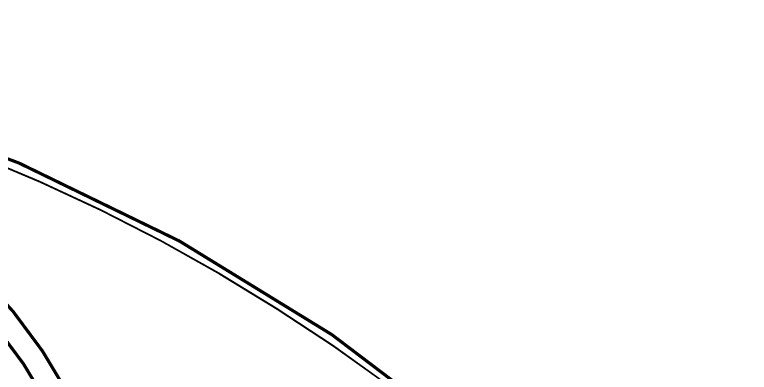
# Model space of a CAD drawing. Header units: inches. Extents: x -2.7 to 10.9, y -2.9 to 7.4.
# Drawn here: x 1.116 to 2.266, y 2.296 to 2.857 of the extents above; entities that cross this region are included whole.
import ezdxf

# ---------------------------------------------------------------- set-up
doc = ezdxf.new("R2010")
doc.units = ezdxf.units.IN
doc.header["$MEASUREMENT"] = 0
for name, color, linetype in [('Board Outline', 216, 'Continuous'), ('Bottom Layer', 5, 'Continuous'), ('Layer 2', 16, 'Continuous'), ('Layer 3', 76, 'Continuous'), ('Top Layer', 1, 'Continuous'), ('Top Overlay', 2, 'Continuous')]:
    doc.layers.add(name, color=color, linetype=linetype)

# ---------------------------------------------------------------- blocks, each defined once
blk = doc.blocks.new('EFM_620_31')
at = {"layer": 'Top Overlay'}
for points in [[(0.7874, 0, 0.005, 0.005, 1), (-0.7874, 0, 0.005, 0.005, 1)], [(0.7515, 0, 0.005, 0.005, 1), (-0.7515, 0, 0.005, 0.005, 1)]]:
    blk.add_lwpolyline(points, format="xyseb", close=True, dxfattribs=at)

msp = doc.modelspace()

# ---------------------------------------------------------------- linework, layer by layer
at = {"layer": 'Board Outline'}
msp.add_lwpolyline([(-2.4997, 1.378, 0.005, 0.005, -0.740599), (2.8433, 0.2508, 0.005, 0.005, 0)], format="xyseb", dxfattribs=at)
at = {"layer": 'Bottom Layer'}
for p, q in [((1.0588, 2.6351), (1.1559, 2.5943)), ((1.1559, 2.5943), (1.2514, 2.5498)), ((1.2514, 2.5498), (1.3452, 2.5018)), ((1.3452, 2.5018), (1.4371, 2.4504)), ((1.4371, 2.4504), (1.527, 2.3955)), ((1.527, 2.3955), (1.6149, 2.3374)), ((1.6149, 2.3374), (1.7005, 2.276))]:
    msp.add_line(p, q, dxfattribs=at)
at = {"layer": 'Layer 2'}
for p, q in [((1.0588, 2.6351), (1.1559, 2.5943)), ((1.1559, 2.5943), (1.2514, 2.5498)), ((1.2514, 2.5498), (1.3452, 2.5018)), ((1.3452, 2.5018), (1.4371, 2.4504)), ((1.4371, 2.4504), (1.527, 2.3955)), ((1.527, 2.3955), (1.6149, 2.3374)), ((1.6149, 2.3374), (1.7005, 2.276))]:
    msp.add_line(p, q, dxfattribs=at)
at = {"layer": 'Layer 3'}
for p, q in [((1.0565, 2.6373), (1.1537, 2.5964)), ((1.1537, 2.5964), (1.2493, 2.5519)), ((1.2493, 2.5519), (1.3432, 2.5039)), ((1.3432, 2.5039), (1.4353, 2.4525)), ((1.4353, 2.4525), (1.5253, 2.3976)), ((1.5253, 2.3976), (1.6133, 2.3394)), ((1.6133, 2.3394), (1.699, 2.278))]:
    msp.add_line(p, q, dxfattribs=at)
at = {"layer": 'Top Layer'}
for p, q in [((1.0588, 2.6351), (1.1559, 2.5943)), ((1.1559, 2.5943), (1.2514, 2.5498)), ((1.2514, 2.5498), (1.3452, 2.5018)), ((1.3452, 2.5018), (1.4371, 2.4504)), ((1.4371, 2.4504), (1.527, 2.3955)), ((1.527, 2.3955), (1.6149, 2.3374)), ((1.6149, 2.3374), (1.7005, 2.276))]:
    msp.add_line(p, q, dxfattribs=at)

# ---------------------------------------------------------------- block references
msp.add_blockref('EFM_620_31', (0.5048, 1.8921))

doc.saveas('drawing.dxf')
